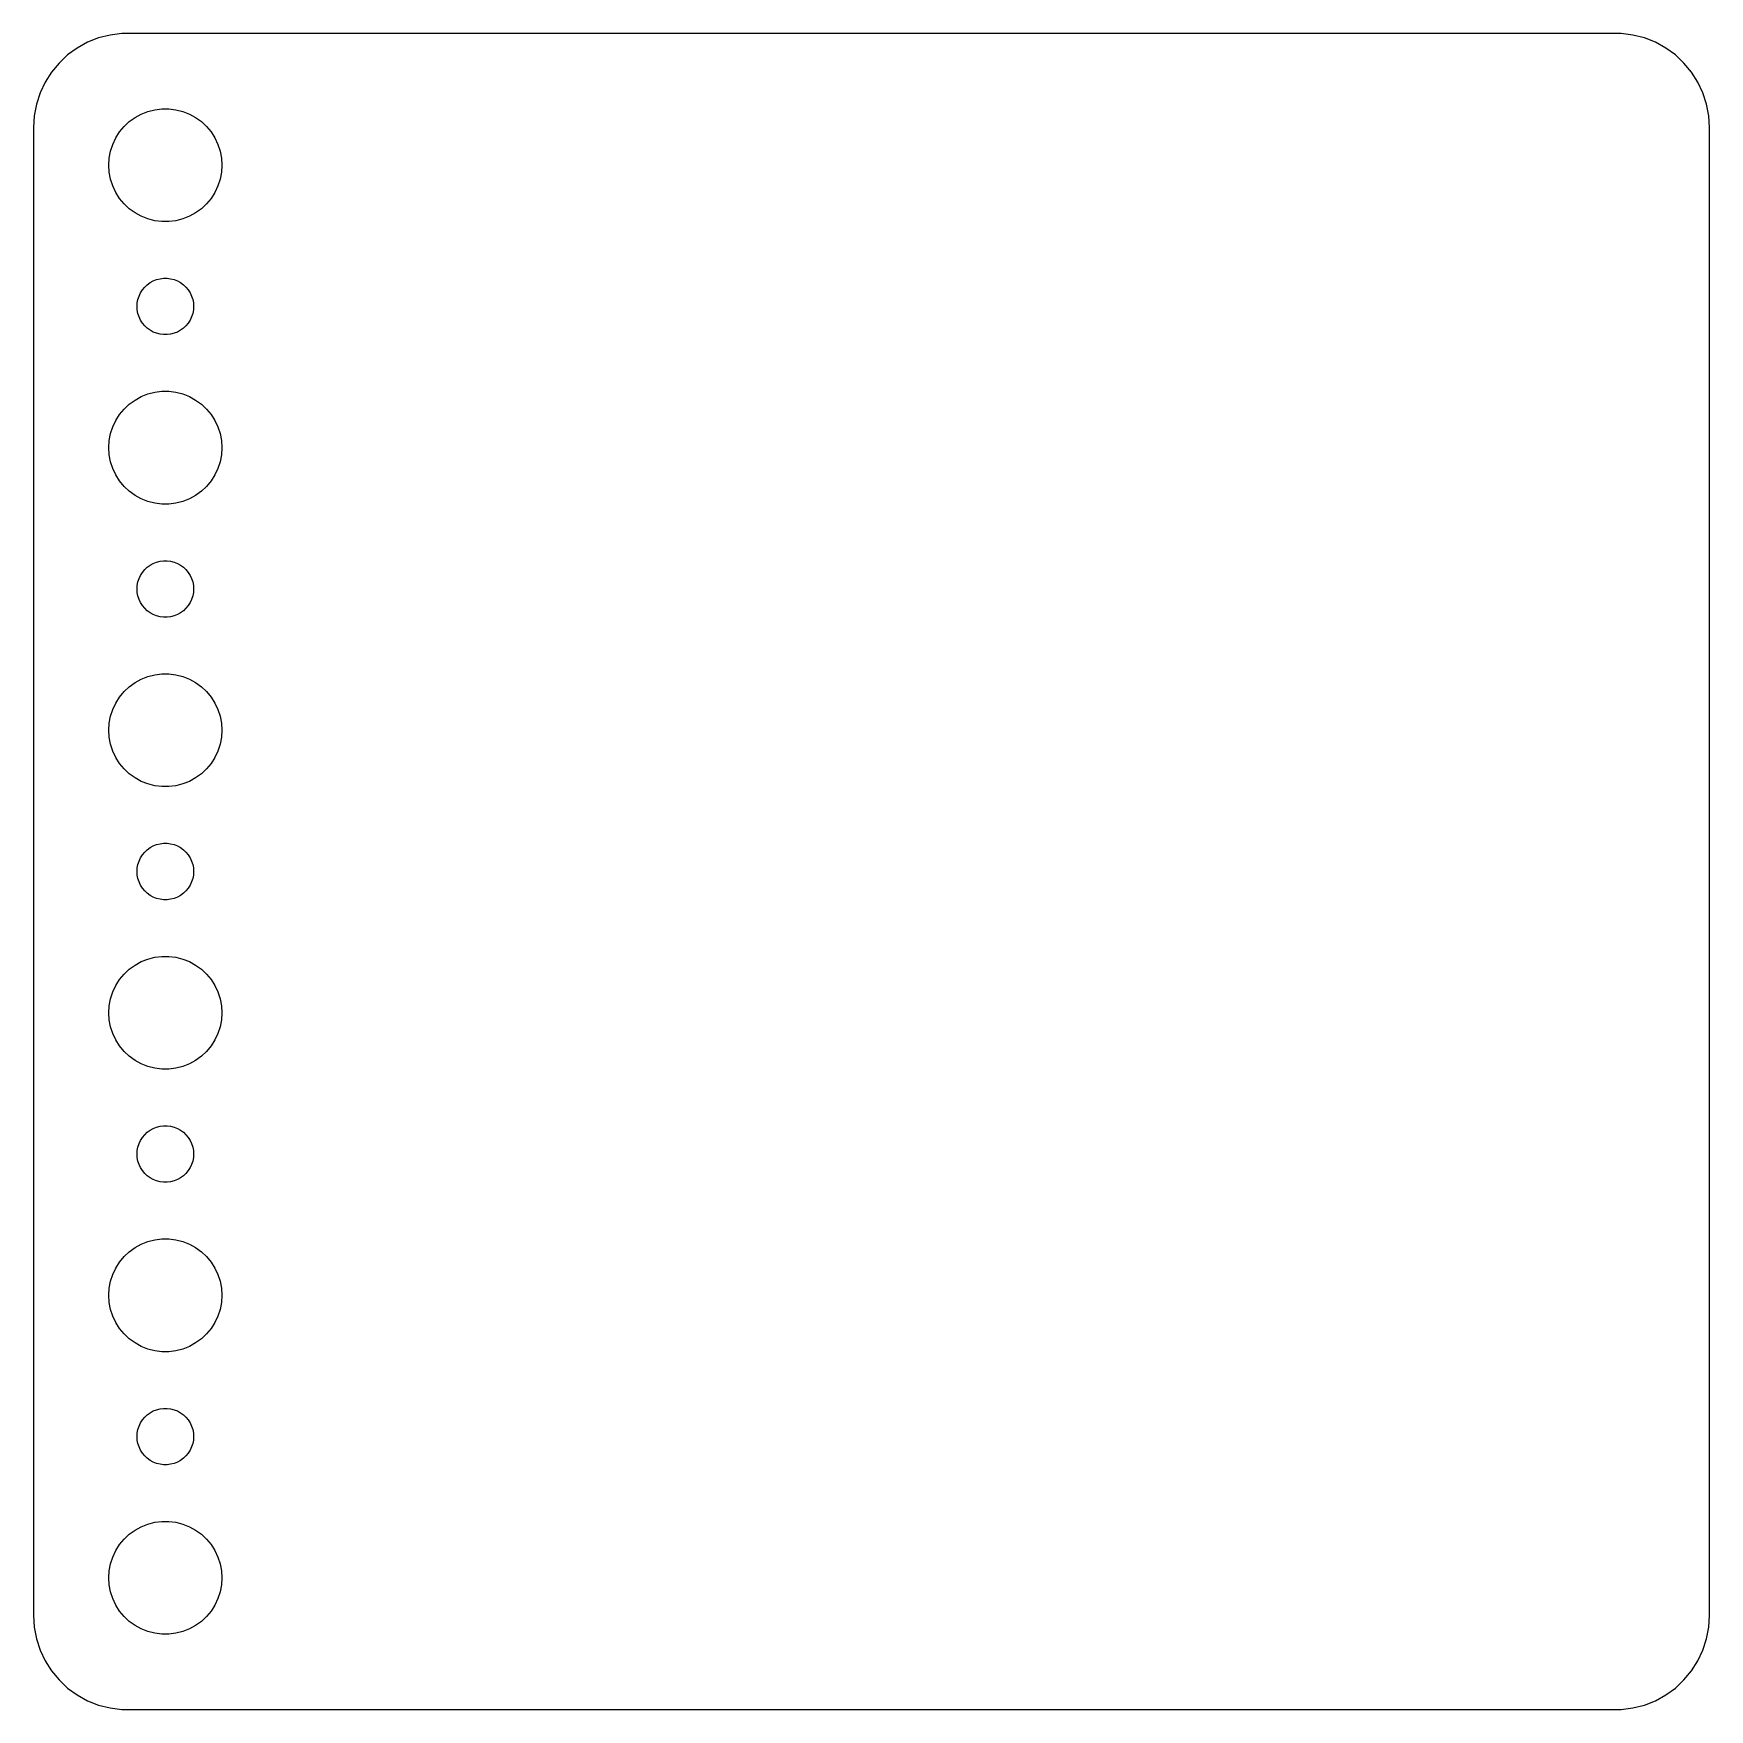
# Model space of a CAD drawing. Header units: metres. Extents: x -44.5 to 44.5, y -44.5 to 44.5.
import ezdxf

# ---------------------------------------------------------------- set-up
doc = ezdxf.new("R2010")
doc.units = ezdxf.units.M

msp = doc.modelspace()

# ---------------------------------------------------------------- linework, layer by layer
for p, q in [((-42.1791, 43.7216), (-42.6871, 43.3526)), ((-41.6289, 44.0241), (-42.1791, 43.7216)), ((-41.0451, 44.2553), (-41.6289, 44.0241)), ((-40.4369, 44.4114), (-41.0451, 44.2553)), ((-39.8139, 44.4901), (-40.4369, 44.4114)), ((39.8139, 44.4901), (-39.8139, 44.4901)), ((40.4369, 44.4114), (39.8139, 44.4901)), ((41.0451, 44.2553), (40.4369, 44.4114)), ((41.6289, 44.0241), (41.0451, 44.2553)), ((42.1791, 43.7216), (41.6289, 44.0241)), ((42.6871, 43.3526), (42.1791, 43.7216)), ((-43.1448, 42.9227), (-43.5451, 42.4389)), ((-42.6871, 43.3526), (-43.1448, 42.9227)), ((43.1448, 42.9227), (42.6871, 43.3526)), ((43.5451, 42.4389), (43.1448, 42.9227)), ((-43.8815, 41.9088), (-44.1489, 41.3406)), ((-43.5451, 42.4389), (-43.8815, 41.9088)), ((43.8815, 41.9088), (43.5451, 42.4389)), ((44.1489, 41.3406), (43.8815, 41.9088)), ((-44.1489, 41.3406), (-44.3429, 40.7434)), ((44.3429, 40.7434), (44.1489, 41.3406)), ((-44.4606, 40.1267), (-44.5, 39.5)), ((-44.3429, 40.7434), (-44.4606, 40.1267)), ((-39.1075, 40.033), (-38.7773, 40.2145)), ((-38.7773, 40.2145), (-38.427, 40.3532)), ((-38.427, 40.3532), (-38.0621, 40.4469)), ((-38.0621, 40.4469), (-37.6884, 40.4941)), ((-37.6884, 40.4941), (-37.3116, 40.4941)), ((-37.3116, 40.4941), (-36.9379, 40.4469)), ((-36.9379, 40.4469), (-36.5729, 40.3532)), ((-36.5729, 40.3532), (-36.2227, 40.2145)), ((-36.2227, 40.2145), (-35.8925, 40.033)), ((44.4606, 40.1267), (44.3429, 40.7434)), ((44.5, 39.5), (44.4606, 40.1267)), ((-44.5, 39.5), (-44.5, -39.5)), ((-40.1289, 38.9453), (-39.927, 39.2634)), ((-39.927, 39.2634), (-39.6869, 39.5536)), ((-39.6869, 39.5536), (-39.4123, 39.8115)), ((-39.4123, 39.8115), (-39.1075, 40.033)), ((-35.8925, 40.033), (-35.5877, 39.8115)), ((-35.5877, 39.8115), (-35.3131, 39.5536)), ((-35.3131, 39.5536), (-35.0729, 39.2634)), ((-35.0729, 39.2634), (-34.8711, 38.9453)), ((44.5, -39.5), (44.5, 39.5)), ((-40.4057, 38.2461), (-40.2893, 38.6044)), ((-40.2893, 38.6044), (-40.1289, 38.9453)), ((-34.8711, 38.9453), (-34.7107, 38.6044)), ((-34.7107, 38.6044), (-34.5942, 38.2461)), ((-40.5, 37.5), (-40.4763, 37.876)), ((-40.4763, 37.124), (-40.5, 37.5)), ((-40.4763, 37.876), (-40.4057, 38.2461)), ((-34.5942, 38.2461), (-34.5237, 37.876)), ((-34.5237, 37.876), (-34.5, 37.5)), ((-34.5, 37.5), (-34.5237, 37.124)), ((-40.4057, 36.7539), (-40.4763, 37.124)), ((-40.2893, 36.3956), (-40.4057, 36.7539)), ((-34.5942, 36.7539), (-34.7107, 36.3956)), ((-34.5237, 37.124), (-34.5942, 36.7539)), ((-40.1289, 36.0547), (-40.2893, 36.3956)), ((-39.927, 35.7366), (-40.1289, 36.0547)), ((-39.6869, 35.4464), (-39.927, 35.7366)), ((-35.0729, 35.7366), (-35.3131, 35.4464)), ((-34.8711, 36.0547), (-35.0729, 35.7366)), ((-34.7107, 36.3956), (-34.8711, 36.0547)), ((-39.4123, 35.1885), (-39.6869, 35.4464)), ((-39.1075, 34.967), (-39.4123, 35.1885)), ((-38.7773, 34.7855), (-39.1075, 34.967)), ((-38.427, 34.6468), (-38.7773, 34.7855)), ((-36.2227, 34.7855), (-36.5729, 34.6468)), ((-35.8925, 34.967), (-36.2227, 34.7855)), ((-35.5877, 35.1885), (-35.8925, 34.967)), ((-35.3131, 35.4464), (-35.5877, 35.1885)), ((-38.0621, 34.5531), (-38.427, 34.6468)), ((-37.6884, 34.5059), (-38.0621, 34.5531)), ((-37.3116, 34.5059), (-37.6884, 34.5059)), ((-36.9379, 34.5531), (-37.3116, 34.5059)), ((-36.5729, 34.6468), (-36.9379, 34.5531)), ((-38.5934, 31.0268), (-38.4561, 31.1558)), ((-38.4561, 31.1558), (-38.3037, 31.2665)), ((-38.3037, 31.2665), (-38.1387, 31.3572)), ((-38.1387, 31.3572), (-37.9635, 31.4266)), ((-37.9635, 31.4266), (-37.7811, 31.4734)), ((-37.7811, 31.4734), (-37.5942, 31.497)), ((-37.5942, 31.497), (-37.4058, 31.497)), ((-37.4058, 31.497), (-37.2189, 31.4734)), ((-37.2189, 31.4734), (-37.0365, 31.4266)), ((-37.0365, 31.4266), (-36.8613, 31.3572)), ((-36.8613, 31.3572), (-36.6963, 31.2665)), ((-36.6963, 31.2665), (-36.5439, 31.1558)), ((-36.5439, 31.1558), (-36.4065, 31.0268)), ((-38.9882, 30.188), (-38.9529, 30.373)), ((-38.9529, 30.373), (-38.8947, 30.5522)), ((-38.8947, 30.5522), (-38.8145, 30.7226)), ((-38.8145, 30.7226), (-38.7135, 30.8817)), ((-38.7135, 30.8817), (-38.5934, 31.0268)), ((-36.4065, 31.0268), (-36.2865, 30.8817)), ((-36.2865, 30.8817), (-36.1855, 30.7226)), ((-36.1855, 30.7226), (-36.1053, 30.5522)), ((-36.1053, 30.5522), (-36.0471, 30.373)), ((-36.0471, 30.373), (-36.0118, 30.188)), ((-39, 30), (-38.9882, 30.188)), ((-38.9882, 29.812), (-39, 30)), ((-38.9529, 29.627), (-38.9882, 29.812)), ((-38.8947, 29.4478), (-38.9529, 29.627)), ((-38.8145, 29.2774), (-38.8947, 29.4478)), ((-36.1053, 29.4478), (-36.1855, 29.2774)), ((-36.0471, 29.627), (-36.1053, 29.4478)), ((-36.0118, 29.812), (-36.0471, 29.627)), ((-36.0118, 30.188), (-36, 30)), ((-36, 30), (-36.0118, 29.812)), ((-38.7135, 29.1183), (-38.8145, 29.2774)), ((-38.5934, 28.9732), (-38.7135, 29.1183)), ((-38.4561, 28.8442), (-38.5934, 28.9732)), ((-38.3037, 28.7335), (-38.4561, 28.8442)), ((-38.1387, 28.6427), (-38.3037, 28.7335)), ((-37.9635, 28.5734), (-38.1387, 28.6427)), ((-37.7811, 28.5266), (-37.9635, 28.5734)), ((-37.5942, 28.503), (-37.7811, 28.5266)), ((-37.4058, 28.503), (-37.5942, 28.503)), ((-37.2189, 28.5266), (-37.4058, 28.503)), ((-37.0365, 28.5734), (-37.2189, 28.5266)), ((-36.8613, 28.6427), (-37.0365, 28.5734)), ((-36.6963, 28.7335), (-36.8613, 28.6427)), ((-36.5439, 28.8442), (-36.6963, 28.7335)), ((-36.4065, 28.9732), (-36.5439, 28.8442)), ((-36.2865, 29.1183), (-36.4065, 28.9732)), ((-36.1855, 29.2774), (-36.2865, 29.1183)), ((-39.4123, 24.8115), (-39.1075, 25.033)), ((-39.1075, 25.033), (-38.7773, 25.2145)), ((-38.7773, 25.2145), (-38.427, 25.3532)), ((-38.427, 25.3532), (-38.0621, 25.4469)), ((-38.0621, 25.4469), (-37.6884, 25.4941)), ((-37.6884, 25.4941), (-37.3116, 25.4941)), ((-37.3116, 25.4941), (-36.9379, 25.4469)), ((-36.9379, 25.4469), (-36.5729, 25.3532)), ((-36.5729, 25.3532), (-36.2227, 25.2145)), ((-36.2227, 25.2145), (-35.8925, 25.033)), ((-35.8925, 25.033), (-35.5877, 24.8115)), ((-40.1289, 23.9453), (-39.927, 24.2634)), ((-39.927, 24.2634), (-39.6869, 24.5536)), ((-39.6869, 24.5536), (-39.4123, 24.8115)), ((-35.5877, 24.8115), (-35.3131, 24.5536)), ((-35.3131, 24.5536), (-35.0729, 24.2634)), ((-35.0729, 24.2634), (-34.8711, 23.9453)), ((-40.4763, 22.876), (-40.4057, 23.2461)), ((-40.4057, 23.2461), (-40.2893, 23.6044)), ((-40.2893, 23.6044), (-40.1289, 23.9453)), ((-34.8711, 23.9453), (-34.7107, 23.6044)), ((-34.7107, 23.6044), (-34.5942, 23.2461)), ((-34.5942, 23.2461), (-34.5237, 22.876)), ((-40.5, 22.5), (-40.4763, 22.876)), ((-40.4763, 22.124), (-40.5, 22.5)), ((-34.5237, 22.876), (-34.5, 22.5)), ((-34.5, 22.5), (-34.5237, 22.124)), ((-40.4057, 21.7539), (-40.4763, 22.124)), ((-40.2893, 21.3956), (-40.4057, 21.7539)), ((-40.1289, 21.0547), (-40.2893, 21.3956)), ((-34.7107, 21.3956), (-34.8711, 21.0547)), ((-34.5942, 21.7539), (-34.7107, 21.3956)), ((-34.5237, 22.124), (-34.5942, 21.7539)), ((-39.927, 20.7366), (-40.1289, 21.0547)), ((-39.6869, 20.4464), (-39.927, 20.7366)), ((-35.0729, 20.7366), (-35.3131, 20.4464)), ((-34.8711, 21.0547), (-35.0729, 20.7366)), ((-39.4123, 20.1884), (-39.6869, 20.4464)), ((-39.1075, 19.967), (-39.4123, 20.1884)), ((-38.7773, 19.7855), (-39.1075, 19.967)), ((-38.427, 19.6468), (-38.7773, 19.7855)), ((-38.0621, 19.5531), (-38.427, 19.6468)), ((-36.5729, 19.6468), (-36.9379, 19.5531)), ((-36.2227, 19.7855), (-36.5729, 19.6468)), ((-35.8925, 19.967), (-36.2227, 19.7855)), ((-35.5877, 20.1884), (-35.8925, 19.967)), ((-35.3131, 20.4464), (-35.5877, 20.1884)), ((-37.6884, 19.5059), (-38.0621, 19.5531)), ((-37.3116, 19.5059), (-37.6884, 19.5059)), ((-36.9379, 19.5531), (-37.3116, 19.5059)), ((-38.7135, 15.8817), (-38.5934, 16.0268)), ((-38.5934, 16.0268), (-38.4561, 16.1558)), ((-38.4561, 16.1558), (-38.3037, 16.2665)), ((-38.3037, 16.2665), (-38.1387, 16.3572)), ((-38.1387, 16.3572), (-37.9635, 16.4266)), ((-37.9635, 16.4266), (-37.7811, 16.4734)), ((-37.7811, 16.4734), (-37.5942, 16.497)), ((-37.5942, 16.497), (-37.4058, 16.497)), ((-37.4058, 16.497), (-37.2189, 16.4734)), ((-37.2189, 16.4734), (-37.0365, 16.4266)), ((-37.0365, 16.4266), (-36.8613, 16.3572)), ((-36.8613, 16.3572), (-36.6963, 16.2665)), ((-36.6963, 16.2665), (-36.5439, 16.1558)), ((-36.5439, 16.1558), (-36.4065, 16.0268)), ((-36.4065, 16.0268), (-36.2865, 15.8817)), ((-39, 15), (-38.9882, 15.188)), ((-38.9882, 15.188), (-38.9529, 15.373)), ((-38.9529, 15.373), (-38.8947, 15.5522)), ((-38.8947, 15.5522), (-38.8145, 15.7226)), ((-38.8145, 15.7226), (-38.7135, 15.8817)), ((-36.2865, 15.8817), (-36.1855, 15.7226)), ((-36.1855, 15.7226), (-36.1053, 15.5522)), ((-36.1053, 15.5522), (-36.0471, 15.373)), ((-36.0471, 15.373), (-36.0118, 15.188)), ((-36.0118, 15.188), (-36, 15)), ((-38.9882, 14.812), (-39, 15)), ((-38.9529, 14.627), (-38.9882, 14.812)), ((-38.8947, 14.4478), (-38.9529, 14.627)), ((-38.8145, 14.2774), (-38.8947, 14.4478)), ((-38.7135, 14.1183), (-38.8145, 14.2774)), ((-36.1855, 14.2774), (-36.2865, 14.1183)), ((-36.1053, 14.4478), (-36.1855, 14.2774)), ((-36.0471, 14.627), (-36.1053, 14.4478)), ((-36.0118, 14.812), (-36.0471, 14.627)), ((-36, 15), (-36.0118, 14.812)), ((-38.5934, 13.9732), (-38.7135, 14.1183)), ((-38.4561, 13.8442), (-38.5934, 13.9732)), ((-38.3037, 13.7335), (-38.4561, 13.8442)), ((-38.1387, 13.6427), (-38.3037, 13.7335)), ((-37.9635, 13.5734), (-38.1387, 13.6427)), ((-37.7811, 13.5266), (-37.9635, 13.5734)), ((-37.5942, 13.5029), (-37.7811, 13.5266)), ((-37.4058, 13.5029), (-37.5942, 13.5029)), ((-37.2189, 13.5266), (-37.4058, 13.5029)), ((-37.0365, 13.5734), (-37.2189, 13.5266)), ((-36.8613, 13.6427), (-37.0365, 13.5734)), ((-36.6963, 13.7335), (-36.8613, 13.6427)), ((-36.5439, 13.8442), (-36.6963, 13.7335)), ((-36.4065, 13.9732), (-36.5439, 13.8442)), ((-36.2865, 14.1183), (-36.4065, 13.9732)), ((-39.6869, 9.55363), (-39.4123, 9.81154)), ((-39.4123, 9.81154), (-39.1075, 10.033)), ((-39.1075, 10.033), (-38.7773, 10.2145)), ((-38.7773, 10.2145), (-38.427, 10.3532)), ((-38.427, 10.3532), (-38.0621, 10.4469)), ((-38.0621, 10.4469), (-37.6884, 10.4941)), ((-37.6884, 10.4941), (-37.3116, 10.4941)), ((-37.3116, 10.4941), (-36.9379, 10.4469)), ((-36.9379, 10.4469), (-36.5729, 10.3532)), ((-36.5729, 10.3532), (-36.2227, 10.2145)), ((-36.2227, 10.2145), (-35.8925, 10.033)), ((-35.8925, 10.033), (-35.5877, 9.81154)), ((-35.5877, 9.81154), (-35.3131, 9.55363)), ((-40.2893, 8.60437), (-40.1289, 8.94525)), ((-40.1289, 8.94525), (-39.927, 9.26335)), ((-39.927, 9.26335), (-39.6869, 9.55363)), ((-35.3131, 9.55363), (-35.0729, 9.26335)), ((-35.0729, 9.26335), (-34.8711, 8.94525)), ((-34.8711, 8.94525), (-34.7107, 8.60437)), ((-40.4763, 7.87599), (-40.4057, 8.24606)), ((-40.4057, 8.24606), (-40.2893, 8.60437)), ((-34.7107, 8.60437), (-34.5942, 8.24606)), ((-34.5942, 8.24606), (-34.5237, 7.87599)), ((-40.5, 7.5), (-40.4763, 7.87599)), ((-40.4763, 7.12399), (-40.5, 7.5)), ((-40.4057, 6.75392), (-40.4763, 7.12399)), ((-34.5237, 7.12399), (-34.5942, 6.75392)), ((-34.5237, 7.87599), (-34.5, 7.5)), ((-34.5, 7.5), (-34.5237, 7.12399)), ((-40.2893, 6.39561), (-40.4057, 6.75392)), ((-40.1289, 6.05473), (-40.2893, 6.39561)), ((-34.7107, 6.39561), (-34.8711, 6.05473)), ((-34.5942, 6.75392), (-34.7107, 6.39561)), ((-39.927, 5.73663), (-40.1289, 6.05473)), ((-39.6869, 5.44635), (-39.927, 5.73663)), ((-39.4123, 5.18845), (-39.6869, 5.44635)), ((-35.3131, 5.44635), (-35.5877, 5.18845)), ((-35.0729, 5.73663), (-35.3131, 5.44635)), ((-34.8711, 6.05473), (-35.0729, 5.73663)), ((-39.1075, 4.96701), (-39.4123, 5.18845)), ((-38.7773, 4.78551), (-39.1075, 4.96701)), ((-38.427, 4.64682), (-38.7773, 4.78551)), ((-38.0621, 4.55313), (-38.427, 4.64682)), ((-37.6884, 4.50591), (-38.0621, 4.55313)), ((-37.3116, 4.50591), (-37.6884, 4.50591)), ((-36.9379, 4.55313), (-37.3116, 4.50591)), ((-36.5729, 4.64682), (-36.9379, 4.55313)), ((-36.2227, 4.78551), (-36.5729, 4.64682)), ((-35.8925, 4.96701), (-36.2227, 4.78551)), ((-35.5877, 5.18845), (-35.8925, 4.96701)), ((-38.7135, 0.88167), (-38.5934, 1.02681)), ((-38.5934, 1.02681), (-38.4561, 1.15576)), ((-38.4561, 1.15576), (-38.3037, 1.26648)), ((-38.3037, 1.26648), (-38.1387, 1.35724)), ((-38.1387, 1.35724), (-37.9635, 1.42657)), ((-37.9635, 1.42657), (-37.7811, 1.47342)), ((-37.7811, 1.47342), (-37.5942, 1.49704)), ((-37.5942, 1.49704), (-37.4058, 1.49704)), ((-37.4058, 1.49704), (-37.2189, 1.47342)), ((-37.2189, 1.47342), (-37.0365, 1.42657)), ((-37.0365, 1.42657), (-36.8613, 1.35724)), ((-36.8613, 1.35724), (-36.6963, 1.26648)), ((-36.6963, 1.26648), (-36.5439, 1.15576)), ((-36.5439, 1.15576), (-36.4065, 1.02681)), ((-36.4065, 1.02681), (-36.2865, 0.88167)), ((-39, 0), (-38.9882, 0.18799)), ((-38.9882, -0.18799), (-39, 0)), ((-38.9882, 0.18799), (-38.9529, 0.37303)), ((-38.9529, 0.37303), (-38.8947, 0.55219)), ((-38.8947, 0.55219), (-38.8145, 0.72263)), ((-38.8145, 0.72263), (-38.7135, 0.88167)), ((-36.2865, 0.88167), (-36.1855, 0.72263)), ((-36.1855, 0.72263), (-36.1053, 0.55219)), ((-36.1053, 0.55219), (-36.0471, 0.37303)), ((-36.0471, 0.37303), (-36.0118, 0.18799)), ((-36.0118, 0.18799), (-36, 0)), ((-36, 0), (-36.0118, -0.18799)), ((-38.9529, -0.37303), (-38.9882, -0.18799)), ((-38.8947, -0.55219), (-38.9529, -0.37303)), ((-38.8145, -0.72263), (-38.8947, -0.55219)), ((-38.7135, -0.88167), (-38.8145, -0.72263)), ((-38.5934, -1.02681), (-38.7135, -0.88167)), ((-36.2865, -0.88167), (-36.4065, -1.02681)), ((-36.1855, -0.72263), (-36.2865, -0.88167)), ((-36.1053, -0.55219), (-36.1855, -0.72263)), ((-36.0471, -0.37303), (-36.1053, -0.55219)), ((-36.0118, -0.18799), (-36.0471, -0.37303)), ((-38.4561, -1.15576), (-38.5934, -1.02681)), ((-38.3037, -1.26648), (-38.4561, -1.15576)), ((-38.1387, -1.35724), (-38.3037, -1.26648)), ((-37.9635, -1.42657), (-38.1387, -1.35724)), ((-37.7811, -1.47342), (-37.9635, -1.42657)), ((-37.5942, -1.49704), (-37.7811, -1.47342)), ((-37.4058, -1.49704), (-37.5942, -1.49704)), ((-37.2189, -1.47342), (-37.4058, -1.49704)), ((-37.0365, -1.42657), (-37.2189, -1.47342)), ((-36.8613, -1.35724), (-37.0365, -1.42657)), ((-36.6963, -1.26648), (-36.8613, -1.35724)), ((-36.5439, -1.15576), (-36.6963, -1.26648)), ((-36.4065, -1.02681), (-36.5439, -1.15576)), ((-39.6869, -5.44635), (-39.4123, -5.18845)), ((-39.4123, -5.18845), (-39.1075, -4.96701)), ((-39.1075, -4.96701), (-38.7773, -4.78551)), ((-38.7773, -4.78551), (-38.427, -4.64682)), ((-38.427, -4.64682), (-38.0621, -4.55313)), ((-38.0621, -4.55313), (-37.6884, -4.50591)), ((-37.6884, -4.50591), (-37.3116, -4.50591)), ((-37.3116, -4.50591), (-36.9379, -4.55313)), ((-36.9379, -4.55313), (-36.5729, -4.64682)), ((-36.5729, -4.64682), (-36.2227, -4.78551)), ((-36.2227, -4.78551), (-35.8925, -4.96701)), ((-35.8925, -4.96701), (-35.5877, -5.18845)), ((-35.5877, -5.18845), (-35.3131, -5.44635)), ((-40.2893, -6.39561), (-40.1289, -6.05473)), ((-40.1289, -6.05473), (-39.927, -5.73663)), ((-39.927, -5.73663), (-39.6869, -5.44635)), ((-35.3131, -5.44635), (-35.0729, -5.73663)), ((-35.0729, -5.73663), (-34.8711, -6.05473)), ((-34.8711, -6.05473), (-34.7107, -6.39561)), ((-40.4763, -7.12399), (-40.4057, -6.75392)), ((-40.4057, -6.75392), (-40.2893, -6.39561)), ((-34.7107, -6.39561), (-34.5942, -6.75392)), ((-34.5942, -6.75392), (-34.5237, -7.12399)), ((-40.5, -7.5), (-40.4763, -7.12399)), ((-40.4763, -7.87599), (-40.5, -7.5)), ((-40.4057, -8.24606), (-40.4763, -7.87599)), ((-34.5237, -7.87599), (-34.5942, -8.24606)), ((-34.5237, -7.12399), (-34.5, -7.5)), ((-34.5, -7.5), (-34.5237, -7.87599)), ((-40.2893, -8.60437), (-40.4057, -8.24606)), ((-40.1289, -8.94525), (-40.2893, -8.60437)), ((-34.7107, -8.60437), (-34.8711, -8.94525)), ((-34.5942, -8.24606), (-34.7107, -8.60437)), ((-39.927, -9.26335), (-40.1289, -8.94525)), ((-39.6869, -9.55363), (-39.927, -9.26335)), ((-39.4123, -9.81154), (-39.6869, -9.55363)), ((-35.3131, -9.55363), (-35.5877, -9.81154)), ((-35.0729, -9.26335), (-35.3131, -9.55363)), ((-34.8711, -8.94525), (-35.0729, -9.26335)), ((-39.1075, -10.033), (-39.4123, -9.81154)), ((-38.7773, -10.2145), (-39.1075, -10.033)), ((-38.427, -10.3532), (-38.7773, -10.2145)), ((-38.0621, -10.4469), (-38.427, -10.3532)), ((-37.6884, -10.4941), (-38.0621, -10.4469)), ((-37.3116, -10.4941), (-37.6884, -10.4941)), ((-36.9379, -10.4469), (-37.3116, -10.4941)), ((-36.5729, -10.3532), (-36.9379, -10.4469)), ((-36.2227, -10.2145), (-36.5729, -10.3532)), ((-35.8925, -10.033), (-36.2227, -10.2145)), ((-35.5877, -9.81154), (-35.8925, -10.033)), ((-38.8145, -14.2774), (-38.7135, -14.1183)), ((-38.7135, -14.1183), (-38.5934, -13.9732)), ((-38.5934, -13.9732), (-38.4561, -13.8442)), ((-38.4561, -13.8442), (-38.3037, -13.7335)), ((-38.3037, -13.7335), (-38.1387, -13.6427)), ((-38.1387, -13.6427), (-37.9635, -13.5734)), ((-37.9635, -13.5734), (-37.7811, -13.5266)), ((-37.7811, -13.5266), (-37.5942, -13.5029)), ((-37.5942, -13.5029), (-37.4058, -13.5029)), ((-37.4058, -13.5029), (-37.2189, -13.5266)), ((-37.2189, -13.5266), (-37.0365, -13.5734)), ((-37.0365, -13.5734), (-36.8613, -13.6427)), ((-36.8613, -13.6427), (-36.6963, -13.7335)), ((-36.6963, -13.7335), (-36.5439, -13.8442)), ((-36.5439, -13.8442), (-36.4065, -13.9732)), ((-36.4065, -13.9732), (-36.2865, -14.1183)), ((-36.2865, -14.1183), (-36.1855, -14.2774)), ((-39, -15), (-38.9882, -14.812)), ((-38.9882, -15.188), (-39, -15)), ((-38.9882, -14.812), (-38.9529, -14.627)), ((-38.9529, -14.627), (-38.8947, -14.4478)), ((-38.8947, -14.4478), (-38.8145, -14.2774)), ((-36.1855, -14.2774), (-36.1053, -14.4478)), ((-36.1053, -14.4478), (-36.0471, -14.627)), ((-36.0471, -14.627), (-36.0118, -14.812)), ((-36.0118, -14.812), (-36, -15)), ((-36, -15), (-36.0118, -15.188)), ((-38.9529, -15.373), (-38.9882, -15.188)), ((-38.8947, -15.5522), (-38.9529, -15.373)), ((-38.8145, -15.7226), (-38.8947, -15.5522)), ((-38.7135, -15.8817), (-38.8145, -15.7226)), ((-38.5934, -16.0268), (-38.7135, -15.8817)), ((-36.2865, -15.8817), (-36.4065, -16.0268)), ((-36.1855, -15.7226), (-36.2865, -15.8817)), ((-36.1053, -15.5522), (-36.1855, -15.7226)), ((-36.0471, -15.373), (-36.1053, -15.5522)), ((-36.0118, -15.188), (-36.0471, -15.373)), ((-38.4561, -16.1558), (-38.5934, -16.0268)), ((-38.3037, -16.2665), (-38.4561, -16.1558)), ((-38.1387, -16.3572), (-38.3037, -16.2665)), ((-37.9635, -16.4266), (-38.1387, -16.3572)), ((-37.7811, -16.4734), (-37.9635, -16.4266)), ((-37.5942, -16.497), (-37.7811, -16.4734)), ((-37.4058, -16.497), (-37.5942, -16.497)), ((-37.2189, -16.4734), (-37.4058, -16.497)), ((-37.0365, -16.4266), (-37.2189, -16.4734)), ((-36.8613, -16.3572), (-37.0365, -16.4266)), ((-36.6963, -16.2665), (-36.8613, -16.3572)), ((-36.5439, -16.1558), (-36.6963, -16.2665)), ((-36.4065, -16.0268), (-36.5439, -16.1558)), ((-38.427, -19.6468), (-38.0621, -19.5531)), ((-38.0621, -19.5531), (-37.6884, -19.5059)), ((-37.6884, -19.5059), (-37.3116, -19.5059)), ((-37.3116, -19.5059), (-36.9379, -19.5531)), ((-36.9379, -19.5531), (-36.5729, -19.6468)), ((-39.927, -20.7366), (-39.6869, -20.4464)), ((-39.6869, -20.4464), (-39.4123, -20.1884)), ((-39.4123, -20.1884), (-39.1075, -19.967)), ((-39.1075, -19.967), (-38.7773, -19.7855)), ((-38.7773, -19.7855), (-38.427, -19.6468)), ((-36.5729, -19.6468), (-36.2227, -19.7855)), ((-36.2227, -19.7855), (-35.8925, -19.967)), ((-35.8925, -19.967), (-35.5877, -20.1884)), ((-35.5877, -20.1884), (-35.3131, -20.4464)), ((-35.3131, -20.4464), (-35.0729, -20.7366)), ((-40.2893, -21.3956), (-40.1289, -21.0547)), ((-40.1289, -21.0547), (-39.927, -20.7366)), ((-35.0729, -20.7366), (-34.8711, -21.0547)), ((-34.8711, -21.0547), (-34.7107, -21.3956)), ((-40.5, -22.5), (-40.4763, -22.124)), ((-40.4763, -22.124), (-40.4057, -21.7539)), ((-40.4057, -21.7539), (-40.2893, -21.3956)), ((-34.7107, -21.3956), (-34.5942, -21.7539)), ((-34.5942, -21.7539), (-34.5237, -22.124)), ((-34.5237, -22.124), (-34.5, -22.5)), ((-40.4763, -22.876), (-40.5, -22.5)), ((-40.4057, -23.2461), (-40.4763, -22.876)), ((-34.5237, -22.876), (-34.5942, -23.2461)), ((-34.5, -22.5), (-34.5237, -22.876)), ((-40.2893, -23.6044), (-40.4057, -23.2461)), ((-40.1289, -23.9453), (-40.2893, -23.6044)), ((-39.927, -24.2634), (-40.1289, -23.9453)), ((-34.8711, -23.9453), (-35.0729, -24.2634)), ((-34.7107, -23.6044), (-34.8711, -23.9453)), ((-34.5942, -23.2461), (-34.7107, -23.6044)), ((-39.6869, -24.5536), (-39.927, -24.2634)), ((-39.4123, -24.8115), (-39.6869, -24.5536)), ((-39.1075, -25.033), (-39.4123, -24.8115)), ((-35.5877, -24.8115), (-35.8925, -25.033)), ((-35.3131, -24.5536), (-35.5877, -24.8115)), ((-35.0729, -24.2634), (-35.3131, -24.5536)), ((-38.7773, -25.2145), (-39.1075, -25.033)), ((-38.427, -25.3532), (-38.7773, -25.2145)), ((-38.0621, -25.4469), (-38.427, -25.3532)), ((-37.6884, -25.4941), (-38.0621, -25.4469)), ((-37.3116, -25.4941), (-37.6884, -25.4941)), ((-36.9379, -25.4469), (-37.3116, -25.4941)), ((-36.5729, -25.3532), (-36.9379, -25.4469)), ((-36.2227, -25.2145), (-36.5729, -25.3532)), ((-35.8925, -25.033), (-36.2227, -25.2145)), ((-38.8947, -29.4478), (-38.8145, -29.2774)), ((-38.8145, -29.2774), (-38.7135, -29.1183)), ((-38.7135, -29.1183), (-38.5934, -28.9732)), ((-38.5934, -28.9732), (-38.4561, -28.8442)), ((-38.4561, -28.8442), (-38.3037, -28.7335)), ((-38.3037, -28.7335), (-38.1387, -28.6427)), ((-38.1387, -28.6427), (-37.9635, -28.5734)), ((-37.9635, -28.5734), (-37.7811, -28.5266)), ((-37.7811, -28.5266), (-37.5942, -28.503)), ((-37.5942, -28.503), (-37.4058, -28.503)), ((-37.4058, -28.503), (-37.2189, -28.5266)), ((-37.2189, -28.5266), (-37.0365, -28.5734)), ((-37.0365, -28.5734), (-36.8613, -28.6427)), ((-36.8613, -28.6427), (-36.6963, -28.7335)), ((-36.6963, -28.7335), (-36.5439, -28.8442)), ((-36.5439, -28.8442), (-36.4065, -28.9732)), ((-36.4065, -28.9732), (-36.2865, -29.1183)), ((-36.2865, -29.1183), (-36.1855, -29.2774)), ((-36.1855, -29.2774), (-36.1053, -29.4478)), ((-39, -30), (-38.9882, -29.812)), ((-38.9882, -30.188), (-39, -30)), ((-38.9882, -29.812), (-38.9529, -29.627)), ((-38.9529, -30.373), (-38.9882, -30.188)), ((-38.9529, -29.627), (-38.8947, -29.4478)), ((-36.1053, -29.4478), (-36.0471, -29.627)), ((-36.0471, -29.627), (-36.0118, -29.812)), ((-36.0118, -30.188), (-36.0471, -30.373)), ((-36.0118, -29.812), (-36, -30)), ((-36, -30), (-36.0118, -30.188)), ((-38.8947, -30.5522), (-38.9529, -30.373)), ((-38.8145, -30.7226), (-38.8947, -30.5522)), ((-38.7135, -30.8817), (-38.8145, -30.7226)), ((-38.5934, -31.0268), (-38.7135, -30.8817)), ((-38.4561, -31.1558), (-38.5934, -31.0268)), ((-36.4065, -31.0268), (-36.5439, -31.1558)), ((-36.2865, -30.8817), (-36.4065, -31.0268)), ((-36.1855, -30.7226), (-36.2865, -30.8817)), ((-36.1053, -30.5522), (-36.1855, -30.7226)), ((-36.0471, -30.373), (-36.1053, -30.5522)), ((-38.3037, -31.2665), (-38.4561, -31.1558)), ((-38.1387, -31.3572), (-38.3037, -31.2665)), ((-37.9635, -31.4266), (-38.1387, -31.3572)), ((-37.7811, -31.4734), (-37.9635, -31.4266)), ((-37.5942, -31.497), (-37.7811, -31.4734)), ((-37.4058, -31.497), (-37.5942, -31.497)), ((-37.2189, -31.4734), (-37.4058, -31.497)), ((-37.0365, -31.4266), (-37.2189, -31.4734)), ((-36.8613, -31.3572), (-37.0365, -31.4266)), ((-36.6963, -31.2665), (-36.8613, -31.3572)), ((-36.5439, -31.1558), (-36.6963, -31.2665)), ((-38.7773, -34.7855), (-38.427, -34.6468)), ((-38.427, -34.6468), (-38.0621, -34.5531)), ((-38.0621, -34.5531), (-37.6884, -34.5059)), ((-37.6884, -34.5059), (-37.3116, -34.5059)), ((-37.3116, -34.5059), (-36.9379, -34.5531)), ((-36.9379, -34.5531), (-36.5729, -34.6468)), ((-36.5729, -34.6468), (-36.2227, -34.7855)), ((-39.927, -35.7366), (-39.6869, -35.4464)), ((-39.6869, -35.4464), (-39.4123, -35.1885)), ((-39.4123, -35.1885), (-39.1075, -34.967)), ((-39.1075, -34.967), (-38.7773, -34.7855)), ((-36.2227, -34.7855), (-35.8925, -34.967)), ((-35.8925, -34.967), (-35.5877, -35.1885)), ((-35.5877, -35.1885), (-35.3131, -35.4464)), ((-35.3131, -35.4464), (-35.0729, -35.7366)), ((-40.4057, -36.7539), (-40.2893, -36.3956)), ((-40.2893, -36.3956), (-40.1289, -36.0547)), ((-40.1289, -36.0547), (-39.927, -35.7366)), ((-35.0729, -35.7366), (-34.8711, -36.0547)), ((-34.8711, -36.0547), (-34.7107, -36.3956)), ((-34.7107, -36.3956), (-34.5942, -36.7539)), ((-40.5, -37.5), (-40.4763, -37.124)), ((-40.4763, -37.124), (-40.4057, -36.7539)), ((-34.5942, -36.7539), (-34.5237, -37.124)), ((-34.5237, -37.124), (-34.5, -37.5)), ((-40.4763, -37.876), (-40.5, -37.5)), ((-40.4057, -38.2461), (-40.4763, -37.876)), ((-40.2893, -38.6044), (-40.4057, -38.2461)), ((-34.5942, -38.2461), (-34.7107, -38.6044)), ((-34.5237, -37.876), (-34.5942, -38.2461)), ((-34.5, -37.5), (-34.5237, -37.876)), ((-40.1289, -38.9453), (-40.2893, -38.6044)), ((-39.927, -39.2634), (-40.1289, -38.9453)), ((-34.8711, -38.9453), (-35.0729, -39.2634)), ((-34.7107, -38.6044), (-34.8711, -38.9453)), ((-44.5, -39.5), (-44.4606, -40.1267)), ((-39.6869, -39.5536), (-39.927, -39.2634)), ((-39.4123, -39.8115), (-39.6869, -39.5536)), ((-39.1075, -40.033), (-39.4123, -39.8115)), ((-38.7773, -40.2145), (-39.1075, -40.033)), ((-35.8925, -40.033), (-36.2227, -40.2145)), ((-35.5877, -39.8115), (-35.8925, -40.033)), ((-35.3131, -39.5536), (-35.5877, -39.8115)), ((-35.0729, -39.2634), (-35.3131, -39.5536)), ((44.4606, -40.1267), (44.5, -39.5)), ((-44.4606, -40.1267), (-44.3429, -40.7434)), ((-44.3429, -40.7434), (-44.1489, -41.3406)), ((-38.427, -40.3532), (-38.7773, -40.2145)), ((-38.0621, -40.4469), (-38.427, -40.3532)), ((-37.6884, -40.4941), (-38.0621, -40.4469)), ((-37.3116, -40.4941), (-37.6884, -40.4941)), ((-36.9379, -40.4469), (-37.3116, -40.4941)), ((-36.5729, -40.3532), (-36.9379, -40.4469)), ((-36.2227, -40.2145), (-36.5729, -40.3532)), ((44.1489, -41.3406), (44.3429, -40.7434)), ((44.3429, -40.7434), (44.4606, -40.1267)), ((-44.1489, -41.3406), (-43.8815, -41.9088)), ((43.8815, -41.9088), (44.1489, -41.3406)), ((-43.8815, -41.9088), (-43.5451, -42.4389)), ((-43.5451, -42.4389), (-43.1448, -42.9227)), ((43.1448, -42.9227), (43.5451, -42.4389)), ((43.5451, -42.4389), (43.8815, -41.9088)), ((-43.1448, -42.9227), (-42.6871, -43.3526)), ((-42.6871, -43.3526), (-42.1791, -43.7216)), ((42.1791, -43.7216), (42.6871, -43.3526)), ((42.6871, -43.3526), (43.1448, -42.9227)), ((-42.1791, -43.7216), (-41.6289, -44.0241)), ((-41.6289, -44.0241), (-41.0451, -44.2553)), ((-41.0451, -44.2553), (-40.4369, -44.4114)), ((-40.4369, -44.4114), (-39.8139, -44.4901)), ((-39.8139, -44.4901), (39.8139, -44.4901)), ((39.8139, -44.4901), (40.4369, -44.4114)), ((40.4369, -44.4114), (41.0451, -44.2553)), ((41.0451, -44.2553), (41.6289, -44.0241)), ((41.6289, -44.0241), (42.1791, -43.7216))]:
    msp.add_line(p, q)

doc.saveas('drawing.dxf')
